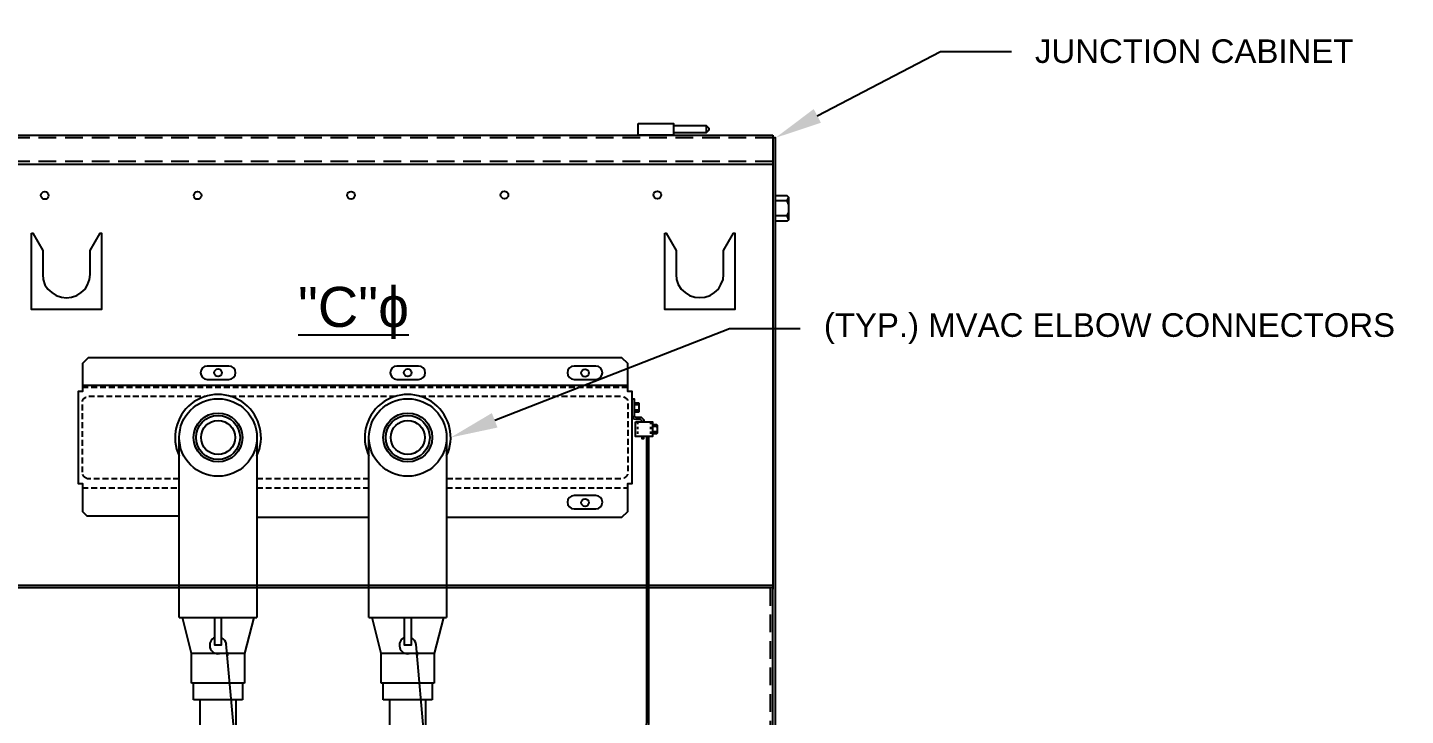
# Model space of a CAD drawing. Header units: feet. Extents: x -689 to 1837, y -511 to 1546.
# Drawn here: x 900.6 to 959, y 233.2 to 262.4 of the extents above; entities that cross this region are included whole.
import ezdxf
from ezdxf import colors
from ezdxf.entities.mleader import LeaderData, LeaderLine
from ezdxf.math import Vec2, Vec3

# ---------------------------------------------------------------- set-up
doc = ezdxf.new("R2010")
doc.units = ezdxf.units.FT
doc.header["$MEASUREMENT"] = 0
doc.linetypes.add('HIDDEN', pattern=[0.375, 0.25, -0.125])
for name, color, linetype in [('E-DETL', 7, 'Continuous'), ('E-EQPM-ENCL', 8, 'Continuous'), ('E-EQPM-HRDW', 16, 'Continuous'), ('E-GRND', 3, 'Continuous'), ('G-ANNO-TEXT', 1, 'Continuous')]:
    doc.layers.add(name, color=color, linetype=linetype)
doc.styles.add('NEI-A', font='arial.ttf')

msp = doc.modelspace()

# ---------------------------------------------------------------- linework, layer by layer
at = {"layer": 'E-DETL'}
for p, q in [((907.0116038482827, 237.3961295404419), (910.3033733838909, 237.3961295404419)), ((915.0529674928468, 237.3961295404419), (918.344737028455, 237.3961295404419)), ((909.7807763260271, 235.8821394321333), (907.534200906146, 235.8821394321332)), ((917.8221399705913, 235.8821394321333), (915.5755645507102, 235.8821394321332)), ((909.7807763260271, 234.6220926962283), (907.534200906146, 234.6220926962283)), ((917.8221399705913, 234.6220926962283), (915.5755645507102, 234.6220926962283)), ((909.6928660886385, 233.9090527607684), (907.6221111435348, 233.9090527607684)), ((917.7342297332027, 233.9090527607684), (915.6634747880989, 233.9090527607684))]:
    msp.add_line(p, q, dxfattribs=at)
at = {"layer": 'E-DETL', "ltscale": 5, "flags": 128}
for points in [[(908.1980083084044, 247.4940196377373), (909.1169518225424, 247.4940196377373, 0.9999999999999999), (909.1169518225424, 248.0613561253903), (908.1980083084044, 248.0613561253903, 0.9999999999999999)], [(916.2393719529684, 247.4940196377374), (917.1583154671066, 247.4940196377374, 0.9999999999999999), (917.1583154671066, 248.0613561253903), (916.2393719529684, 248.0613561253903, 0.9999999999999999)], [(923.7515588214922, 242.0025509809116), (924.6705023356301, 242.0025509809116, 0.9999999999999999), (924.6705023356301, 242.5698874685646), (923.7515588214922, 242.5698874685646, 0.9999999999999999)]]:
    msp.add_lwpolyline(points, format="xyb", close=True, dxfattribs=at)
at = {"layer": 'E-DETL', "linetype": 'HIDDEN', "flags": 128}
for points in [[(902.9059931044037, 243.5570420650914), (902.9059931044037, 246.5068650412105, -0.4142135623730955), (903.1782928344987, 246.7791647713055), (908.1402356251107, 246.7791647713055)], [(903.0981400653541, 243.296806255472, -0.3291756258082191), (902.9059931044037, 243.5570420650914)]]:
    msp.add_lwpolyline(points, format="xyb", dxfattribs=at)
for points in [[(909.1747245058361, 246.7791647713055), (916.1815992696748, 246.7791647713055)], [(907.0116038482827, 243.2847423349965), (903.0981400653542, 243.2847423349965)], [(915.0529674928468, 243.2847423349965), (910.3033733838909, 243.2847423349965)], [(902.9059931044037, 242.8988936174518), (907.0116038482827, 242.8988936174518)], [(910.3033733838909, 242.8988936174518), (915.0529674928468, 242.8988936174518)], [(918.344737028455, 242.8988936174518), (926.0303388589768, 242.8988936174518)]]:
    msp.add_lwpolyline(points, dxfattribs=at)
at = {"layer": 'E-DETL', "flags": 128}
for points in [[(907.0116038482827, 237.3961295404419), (907.0116038482827, 245.031953553151)], [(910.3033733838909, 245.0248041205606), (910.3033733838909, 237.3961295404419)], [(915.0529674928468, 237.3961295404419), (915.0529674928468, 245.031953553151)], [(907.534200906146, 234.6220926962283), (907.534200906146, 235.8821394321332), (907.1434692043654, 237.3961295404419)], [(910.1715080278075, 237.3961295404419), (909.7807763260271, 235.8821394321333), (909.7807763260271, 234.6220926962283)], [(915.5755645507102, 234.6220926962283), (915.5755645507102, 235.8821394321332), (915.1848328489295, 237.3961295404419)], [(918.2128716723716, 237.3961295404419), (917.8221399705913, 235.8821394321333), (917.8221399705913, 234.6220926962283)], [(907.6221111435348, 233.9090527607684), (907.6221111435348, 234.6220926962283)], [(909.6928660886385, 234.6220926962283), (909.6928660886385, 233.9090527607684)], [(915.6634747880989, 233.9090527607684), (915.6634747880989, 234.6220926962283)], [(917.7342297332027, 234.6220926962283), (917.7342297332027, 233.9090527607684)], [(909.4144836702412, 233.9090527607684), (909.4144836702412, 232.5903991999375), (907.9004935619323, 232.5903991999375), (907.9004935619323, 233.9090527607684)], [(917.4558473148054, 233.9090527607684), (917.4558473148054, 232.5903991999375), (915.9418572064965, 232.5903991999375), (915.9418572064965, 233.9090527607684)]]:
    msp.add_lwpolyline(points, dxfattribs=at)
at = {"layer": 'E-DETL', "ltscale": 5, "flags": 128}
for points in [[(903.0981400653541, 241.7083596961081), (907.0116038482827, 241.7083596961081)], [(910.3033733838909, 241.6509439544265), (915.0529674928468, 241.6509439544265)]]:
    msp.add_lwpolyline(points, dxfattribs=at)
at = {"layer": 'E-DETL', "linetype": 'Continuous'}
for points in [[(908.5187054403516, 237.3961295404419), (908.7962717918219, 237.3961295404419), (908.7962717918219, 236.2226139373922), (908.5187054403516, 236.2226139373922)], [(916.5600690849158, 237.3961295404419), (916.8376354363861, 237.3961295404419), (916.8376354363861, 236.2226139373922), (916.5600690849158, 236.2226139373922)]]:
    msp.add_lwpolyline(points, close=True, dxfattribs=at)
at = {"layer": 'E-DETL', "ltscale": 5}
for centre in [(908.6574800654735, 247.7776878815638), (916.6988437100375, 247.7776878815638), (924.2149165584337, 242.2748507110066)]:
    msp.add_circle(centre, 0.1624454168711081, dxfattribs=at)
at = {"layer": 'E-DETL', "color": 41}
for centre, radius in [((908.6574800654735, 245.031953553151), 1.645876217190789), ((908.6574800654735, 245.031953553151), 1.035392124258089), ((908.6574800654735, 245.031953553151), 0.93281552893172), ((916.6988437100376, 245.031953553151), 1.035392124258089), ((916.6988437100376, 245.031953553151), 0.93281552893172), ((908.6574800654735, 245.031953553151), 0.7228272752225123), ((916.6988437100376, 245.031953553151), 0.7228272752225123)]:
    msp.add_circle(centre, radius, dxfattribs=at)
at = {"layer": 'E-DETL'}
msp.add_arc((908.6574800654735, 245.031953553151), 1.822165978151051, 334.5902139286237, 205.4110392245696, dxfattribs=at)
at = {"layer": 'E-EQPM-ENCL', "color": 7, "ltscale": 5, "flags": 128}
for points in [[(926.4644889942278, 258.3484549121891), (927.9621375097504, 258.3484549121891), (927.9621375097504, 257.84919335706), (926.4644889942278, 257.84919335706), (926.4644889942278, 258.3484549121891)], [(927.9621375097504, 258.2576429522024), (929.3463731876882, 258.2576429522024), (929.3463731876882, 257.9400053170467), (927.9621375097504, 257.9400053170467)], [(929.3463731876882, 258.2576429522024), (929.4597860252727, 258.1442301146179), (929.4597860252727, 258.0534181546312), (929.3463731876882, 257.9400053170467)], [(846.9925497540141, 256.6239807214976), (932.1758630789257, 256.6239807214976)], [(932.2894120663752, 255.2850829486205), (932.7659365940415, 255.2850829486205), (932.8340115265653, 255.2170080160967), (932.8340115265653, 254.2639589607642), (932.7659365940415, 254.1958840282405), (932.2894120663752, 254.1958840282405)], [(932.7727195705113, 255.0582572734513), (932.2894120663752, 255.0582572734513)], [(932.8340115265653, 255.2170080160967), (932.7727195705113, 255.0582572734513), (932.8340115265653, 254.899506530806)], [(932.7727195705113, 254.4227097034096), (932.2894120663752, 254.4227097034096)], [(932.8340115265653, 254.581460446055), (932.7727195705113, 254.4227097034096), (932.8340115265653, 254.2639589607642)], [(932.1758630789257, 238.6521985352279), (846.8791369164296, 238.6521985352279)], [(846.9925497540141, 238.7656113728125), (932.1758630789257, 238.7656113728125)]]:
    msp.add_lwpolyline(points, dxfattribs=at)
at = {"layer": 'E-EQPM-ENCL', "linetype": 'HIDDEN', "ltscale": 3, "flags": 128}
for points in [[(932.1758630789257, 256.7373935590821), (846.9925497540141, 256.7373935590821)], [(932.0624502413411, 238.6521985352279), (932.0624502413411, 226.3644341289994)]]:
    msp.add_lwpolyline(points, dxfattribs=at)
at = {"layer": 'E-EQPM-ENCL', "ltscale": 5, "flags": 128}
msp.add_lwpolyline([(932.1758630789257, 226.4325090615231), (932.1758630789257, 238.606724480302)], dxfattribs=at)
at = {"layer": 'E-EQPM-ENCL', "color": 7, "ltscale": 5}
for centre in [(901.3096335112039, 255.2908436321806), (907.7906706753047, 255.2908436321806), (914.2948928526425, 255.3022121459121), (920.7991150299804, 255.3135806596435), (927.2801521940814, 255.3135806596435)]:
    msp.add_circle(centre, 0.1624454168711081, dxfattribs=at)
at = {"layer": 'E-EQPM-HRDW'}
msp.add_lwpolyline([(900.7442016445158, 253.6969853237547), (900.8028243267364, 253.6969853237547), (901.2241973945157, 252.9519903237547), (901.2241973945157, 251.9444830737544), (901.2466888945156, 251.7269840737541), (901.3191986445155, 251.5094853237538), (901.4391936445128, 251.3194830737539), (901.6066893945127, 251.174494073754), (901.7991943945191, 251.0544835737547), (902.0166931445157, 250.9819890737541), (902.2316893945164, 250.9569950737551), (902.446701144515, 250.9819890737541), (902.6641998945153, 251.0544835737547), (902.8542021445165, 251.174494073754), (903.024200394516, 251.3194830737539), (903.1192016445158, 251.5094853237538), (903.2142028945156, 251.7269840737541), (903.2391966445167, 251.9444830737544), (903.2391966445167, 252.9519903237547), (903.660569712296, 253.6969853237547), (903.7191923945167, 253.6969853237547), (903.7191923945167, 250.4519903237543), (900.7442016445158, 250.4519903237543), (900.7442016445158, 253.6969853237547)], dxfattribs=at)
at = {"layer": 'E-GRND', "linetype": 'Continuous'}
for p, q in [((909.3665192780463, 232.2465932574703), (909.0077282764153, 236.2845521995264)), ((917.4117771906874, 232.2177205171904), (917.0529861890564, 236.2556794592466))]:
    msp.add_line(p, q, dxfattribs=at)
at = {"layer": 'E-GRND', "linetype": 'Continuous', "flags": 128}
for points in [[(908.711824288004, 235.8711145736082), (909.0782858562254, 235.9056405679598), (909.023230807991, 235.8911603873537), (909.0607203572756, 235.8777152378122), (909.0271520469339, 235.8690753116368), (909.0646338987817, 235.8556735153521), (909.031073285877, 235.84699023592), (909.0685551377246, 235.8335884396353), (909.0349945248201, 235.8249051602032), (909.0724763766677, 235.8115033639185), (909.0018561894892, 235.7934106795639)], [(916.7531879325682, 235.8711145736082), (917.1196495007896, 235.9056405679598), (917.0645944525552, 235.8911603873537), (917.1020840018398, 235.8777152378122), (917.0685156914981, 235.8690753116368), (917.1059975433459, 235.8556735153521), (917.0724369304412, 235.84699023592), (917.1099187822888, 235.8335884396353), (917.0763581693843, 235.8249051602032), (917.1138400212319, 235.8115033639185), (917.0432198340534, 235.7934106795639)]]:
    msp.add_lwpolyline(points, dxfattribs=at)
at = {"layer": 'E-GRND', "linetype": 'Continuous'}
for centre, start, end in [((908.6574886160868, 236.2226139373922), 112.9667845816983, 278.7873751666718), ((908.6574886160868, 236.2226139373922), 5.334247505182645, 67.03321541830168), ((916.6988522606509, 236.2226139373922), 112.9667845816983, 278.7873751666718), ((916.6988522606509, 236.2226139373922), 5.334247505182645, 67.03321541830168)]:
    msp.add_arc(centre, 0.3556742441943705, start, end, dxfattribs=at)

# ---------------------------------------------------------------- texts
at = {"layer": 'G-ANNO-TEXT', "insert": (914.3955745206733, 250.311577473423), "char_height": 1.696864022899049, "attachment_point": 5, "style": 'NEI-A'}
msp.add_mtext_dynamic_manual_height_columns('{\\L"C"ɸ}', width=23.37257727191863, gutter_width=4.949186733455559, heights=[0], dxfattribs=at)

# ---------------------------------------------------------------- leaders
at = {"layer": 'G-ANNO-TEXT'}
ml = msp.add_multileader_mtext('Standard', dxfattribs=at)
ml.set_content('\\pxsm1;JUNCTION CABINET', color=256, style='NEI-A')
ml.set_leader_properties()
ml.build(insert=Vec2(0, 0))
ml.multileader.update_dxf_attribs({"dogleg_length": 3, "arrow_head_size": 2})
ctx = ml.context
ctx.base_point, ctx.char_height, ctx.arrow_head_size, ctx.landing_gap_size, ctx.plane_origin = Vec3(942.2856482195746, 261.4006147527591), 1, 2, 1, Vec3(915.3093056933968, 241.4427489285904)
notes = []
notes.append((ctx, [(0, (1, 1, 0), (939.2856482195746, 261.4006147527591), (1, 0), 3, [(0, [(932.2894120663755, 257.7357805194755)], 0, [])])]))
ctx.mtext.insert, ctx.mtext.width, ctx.mtext.line_spacing_factor, ctx.mtext.flow_direction = Vec3(943.2856482195746, 261.9091413557604), 13.48680763983629, 0.6, 5
ctx.mtext.has_bg_fill, ctx.mtext.bg_color, ctx.mtext.bg_scale_factor, ctx.mtext.bg_transparency, ctx.mtext.use_window_bg_color = 1, -1073741824, 1.5, 0, 1
ml = msp.add_multileader_mtext('Standard', dxfattribs=at)
ml.set_content('\\pxsm1;(TYP.) MVAC ELBOW CONNECTORS', color=256, style='NEI-A')
ml.set_leader_properties()
ml.build(insert=Vec2(0, 0))
ml.multileader.update_dxf_attribs({"dogleg_length": 3, "arrow_head_size": 2})
ctx = ml.context
ctx.base_point, ctx.char_height, ctx.arrow_head_size, ctx.landing_gap_size, ctx.plane_origin = Vec3(933.338798653102, 249.6506896095431), 1, 2, 1, Vec3(923.4330873981288, 210.7010537832961)
notes.append((ctx, [(0, (1, 1, 0), (930.338798653102, 249.6506896095431), (1, 0), 3, [(0, [(918.521009688189, 245.031953553151)], 0, [])])]))
ctx.mtext.insert, ctx.mtext.width, ctx.mtext.line_spacing_factor, ctx.mtext.flow_direction = Vec3(934.338798653102, 250.2976882452866), 24.15324693042292, 0.6, 5
ctx.mtext.has_bg_fill, ctx.mtext.bg_color, ctx.mtext.bg_scale_factor, ctx.mtext.bg_transparency, ctx.mtext.use_window_bg_color = 1, -1073741824, 1.5, 0, 1
for ctx, leaders in notes:
    for number, flags, end, landing, length, lines in leaders:
        leader = LeaderData()
        leader.index, (leader.has_last_leader_line, leader.has_dogleg_vector, leader.attachment_direction) = number, flags
        leader.last_leader_point, leader.dogleg_vector, leader.dogleg_length = Vec3(end), Vec3(landing), length
        for number, points, colour, breaks in lines:
            line = LeaderLine()
            line.index, line.vertices, line.color, line.breaks = number, Vec3.list(points), colors.encode_raw_color(colour), breaks
            leader.lines.append(line)
        ctx.leaders.append(leader)

# ---------------------------------------------------------------- next in the draw order: linework, layer by layer
at = {"layer": 'E-DETL', "ltscale": 5, "flags": 128}
for points in [[(918.344737028455, 241.6509439544265), (925.7806400064799, 241.6509439544265), (926.0303388589768, 241.9005066570585), (926.0303388589768, 243.0805175374252), (926.2118266290852, 243.0805175374252), (926.2118266290852, 246.9833895688768), (926.0303388589768, 246.9833895688768), (926.0303388589768, 248.1634004492434), (925.7806400064799, 248.4129631518755), (903.1555558070356, 248.4129631518755), (902.9059931044037, 248.1634004492434), (902.9059931044037, 246.9833895688768), (902.7245053342954, 246.9833895688768), (902.7245053342954, 243.0805175374252), (902.9059931044037, 243.0805175374252), (902.9059931044037, 241.9005066570585), (903.0981400653541, 241.7083596961081)], [(926.2118266290852, 246.6657519337209), (926.3026385890719, 246.6657519337209), (926.3026385890719, 245.9156836161201), (926.3820397884226, 245.8959225979909), (926.5904778390054, 245.8959225979909), (926.7126839838436, 245.7737164531527), (926.7126839838436, 245.6899658509255)], [(926.3026385890719, 246.4981325897655), (926.4736348263664, 246.4981325897655), (926.4980628602657, 246.4737045558663), (926.4980628602657, 246.1317120812773), (926.4736348263664, 246.107284047378), (926.3026385890719, 246.107284047378)], [(926.2118266290852, 245.9396647034226), (926.2345636565483, 245.8715897708989), (926.279901561609, 245.826115715973), (926.3707135215957, 245.8035148383751), (926.552201291704, 245.8035148383751), (926.6202762242278, 245.7354399058514), (926.6202762242278, 245.6899658509255)], [(926.4760688321451, 246.4167383808133), (926.3026385890719, 246.4167383808133)], [(926.4760688321451, 246.1886782563303), (926.3026385890719, 246.1886782563303)], [(926.4980628602657, 246.4737045558663), (926.4760688321451, 246.4167383808133), (926.4980628602657, 246.3597722057604)], [(926.4980628602657, 246.2456444313832), (926.4760688321451, 246.1886782563303), (926.4980628602657, 246.1317120812773)], [(927.074063724431, 245.5790529257624), (927.2450599617255, 245.5790529257624), (927.2694879956248, 245.5546248918632), (927.2694879956248, 245.2126324172741), (927.2450599617255, 245.1882043833749), (927.074063724431, 245.1882043833749)], [(927.2474939675042, 245.4976587168102), (927.074063724431, 245.4976587168102)], [(927.2694879956248, 245.5546248918632), (927.2474939675042, 245.4976587168102), (927.2694879956248, 245.4406925417572)], [(927.2694879956248, 245.3265647673801), (927.2474939675042, 245.2695985923271), (927.2694879956248, 245.2126324172741)], [(926.6202762242278, 245.0772914582118), (926.6202762242278, 244.9866156480902), (926.7110881842145, 244.9866156480902), (926.7110881842145, 245.0772914582118)], [(927.2474939675042, 245.2695985923271), (927.074063724431, 245.2695985923271)]]:
    msp.add_lwpolyline(points, dxfattribs=at)
msp.add_lwpolyline([(923.7515588214922, 247.4940196377374), (924.6705023356301, 247.4940196377374, 0.9999999999999999), (924.6705023356301, 248.0613561253903), (923.7515588214922, 248.0613561253903, 0.9999999999999999)], format="xyb", close=True, dxfattribs=at)
at = {"layer": 'E-DETL', "flags": 128}
for points in [[(926.0303388589768, 247.2330884213738), (902.9059931044037, 247.2330884213738)], [(918.344737028455, 245.0248041205606), (918.344737028455, 237.3961295404419)]]:
    msp.add_lwpolyline(points, dxfattribs=at)
at = {"layer": 'E-DETL', "linetype": 'HIDDEN', "flags": 128}
msp.add_lwpolyline([(902.9059931044037, 247.1650134888501), (926.0303388589768, 247.1650134888501)], dxfattribs=at)
msp.add_lwpolyline([(917.2160881504003, 246.7791647713055), (925.758039128882, 246.7791647713055, -0.4142135623731021), (926.0303388589768, 246.5068650412105), (926.0303388589768, 243.5570420650914, -0.4142135623730955), (925.758039128882, 243.2847423349965), (918.344737028455, 243.2847423349965)], format="xyb", dxfattribs=at)
at = {"layer": 'E-DETL', "ltscale": 5, "flags": 128}
msp.add_lwpolyline([(926.3479764941328, 245.6899658509255), (927.074063724431, 245.6899658509255), (927.074063724431, 245.0772914582118), (926.3479764941328, 245.0772914582118)], close=True, dxfattribs=at)
at = {"layer": 'E-DETL', "linetype": 'HIDDEN', "ltscale": 0.2, "flags": 128}
for points in [[(926.4387884541195, 245.6899658509255), (926.4387884541195, 245.0772914582118)], [(926.9833879143093, 245.6899658509255), (926.9833879143093, 245.0772914582118)]]:
    msp.add_lwpolyline(points, dxfattribs=at)
at = {"layer": 'E-DETL', "ltscale": 5}
msp.add_circle((924.2149165584337, 247.7663193678324), 0.1624454168711081, dxfattribs=at)
at = {"layer": 'E-DETL', "color": 41}
msp.add_circle((916.6988437100376, 245.031953553151), 1.645876217190789, dxfattribs=at)
at = {"layer": 'E-DETL'}
msp.add_arc((916.6988437100376, 245.031953553151), 1.822165978151051, 334.5902139286237, 205.4110392245696, dxfattribs=at)
at = {"layer": 'E-EQPM-ENCL', "color": 7, "ltscale": 5}
msp.add_line((932.1758630789257, 257.849329506925), (932.1758630789257, 238.606724480302), dxfattribs=at)
at = {"layer": 'E-EQPM-ENCL', "color": 7, "ltscale": 5, "flags": 128}
for points in [[(846.9925497540141, 257.849329506925), (932.1758630789257, 257.849329506925)], [(932.1758630789257, 226.2736221690127), (932.2439380114492, 226.3416971015364), (932.2894120663752, 226.4325090615231), (932.2894120663752, 257.7357805194754), (932.1758630789257, 257.7357805194754)]]:
    msp.add_lwpolyline(points, dxfattribs=at)
at = {"layer": 'E-EQPM-ENCL', "linetype": 'HIDDEN', "ltscale": 3, "flags": 128}
msp.add_lwpolyline([(932.1758630789257, 257.7357805194754), (846.9925497540141, 257.7357805194754)], dxfattribs=at)
at = {"layer": 'E-EQPM-HRDW'}
msp.add_lwpolyline([(927.5935041347514, 253.7004337119126), (927.652126816972, 253.7004337119126), (928.0734998847513, 252.9554387119126), (928.0734998847513, 251.9479314619123), (928.0959913847512, 251.730432461912), (928.1685011347511, 251.5129337119117), (928.2884961347484, 251.3229314619118), (928.4559918847483, 251.1779424619119), (928.6484968847546, 251.0579319619126), (928.8659956347512, 250.9854374619119), (929.0809918847519, 250.960443461913), (929.2960036347506, 250.9854374619119), (929.5135023847508, 251.0579319619126), (929.7035046347521, 251.1779424619119), (929.8735028847516, 251.3229314619118), (929.9685041347514, 251.5129337119117), (930.0635053847511, 251.730432461912), (930.0884991347523, 251.9479314619123), (930.0884991347523, 252.9554387119126), (930.5098722025316, 253.7004337119126), (930.5684948847522, 253.7004337119126), (930.5684948847522, 250.4554387119122), (927.5935041347514, 250.4554387119122), (927.5935041347514, 253.7004337119126)], dxfattribs=at)
at = {"layer": 'E-GRND', "flags": 128}
for points in [[(926.824063724431, 245.0772914582118), (926.824063724431, 233.0053398482003, -0.4142135623730946), (925.8740637244312, 232.0553398482003), (925.2971132288769, 232.0553398482003)], [(925.3089312568263, 231.9553398482003), (925.8740637244312, 231.9553398482003, 0.4142135623730955), (926.9240637244311, 233.0053398482003), (926.9240637244311, 245.0772914582118)]]:
    msp.add_lwpolyline(points, format="xyb", dxfattribs=at)

doc.saveas('drawing.dxf')
